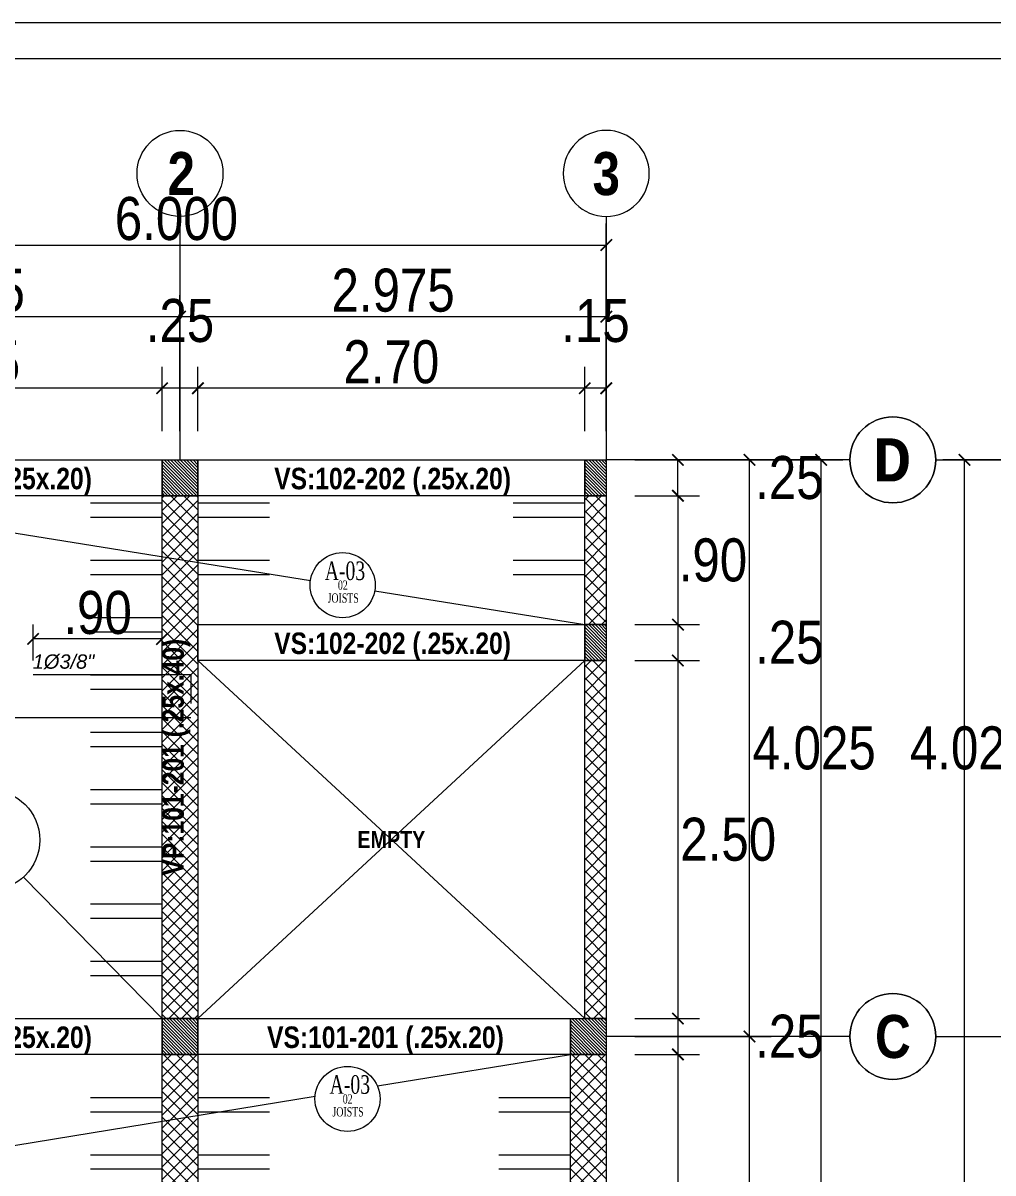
# Model space of a CAD drawing. Header units: millimetres. Extents: x 68 to 194, y 47 to 103.
# Drawn here: x 73.78 to 80.55, y 66.07 to 74.1 of the extents above; entities that cross this region are included whole.
import ezdxf
from ezdxf.enums import TextEntityAlignment as Align

# ---------------------------------------------------------------- set-up
doc = ezdxf.new("R2010")
doc.units = ezdxf.units.MM
doc.linetypes.add('DASHED', pattern=[19.05, 12.7, -6.35])
doc.linetypes.add('DASHED2', pattern=[0.375, 0.25, -0.125])
for name, color, linetype, lineweight in [('A_Texto', 43, 'Continuous', 9), ('E_Acero', 240, 'Continuous', 60), ('E_Columna', 3, 'Continuous', 25), ('E_Tipo de Techado', 6, 'Continuous', 15), ('E_Viga Principal', 52, 'Continuous', 30), ('E_Viga Secundaria', 133, 'Continuous', 20), ('E_Vigueta', 13, 'DASHED', 15), ('G_Complemento', 30, 'Continuous', 20), ('G_Ejes', 253, 'Continuous', 20), ('G_Proyección', 8, 'DASHED2', 15), ('G_Sombreados', 8, 'Continuous', 9), ('G_Texto', 122, 'Continuous', 20)]:
    doc.layers.add(name, color=color, linetype=linetype, lineweight=lineweight)
doc.layers.add('G_Acotación', color=171, linetype='Continuous')
doc.styles.add('Acotacion', font='ARIALN.TTF')
doc.styles.add('AMBIENTES', font='ARIALNB.TTF', dxfattribs={"height": 0.15})
doc.styles.add('ARIAL', font='ariali.ttf', dxfattribs={"height": 0.12})
doc.styles.add('CUNSULTOR', font='times.ttf', dxfattribs={"width": 0.7})
doc.styles.add('Eje', font='ARIALNB.TTF', dxfattribs={"height": 0.3})
doc.styles.add('TITULOS', font='ARIALNB.TTF', dxfattribs={"height": 0.3})
doc.dimstyles.new('Lenin_50', dxfattribs={"dimtxt": 0.3, "dimasz": 0.08, "dimexe": 0.15, "dimexo": 0.2, "dimgap": 0.03, "dimtad": 2, "dimtih": 1, "dimtoh": 1, "dimlfac": -1, "dimzin": 4, "dimdsep": 46, "dimtxsty": 'Acotacion', "dimblk": 'ARCHTICK', "dimcen": 0.08, "dimclrd": 256, "dimclre": 256, "dimclrt": 4, "dimazin": 1, "dimtm": 1e-09, "dimtfac": 1, "dimtmove": 2, "dimatfit": 2, "dimfxl": 0, "dimtolj": 1, "dimlwd": 13, "dimlwe": 18, "dimarcsym": 0})
pattern_1 = [(135, (186.997164, -21.310414), (0.0112253202, 0.0112253202), [])]
pattern_2 = [(135, (308.05112, -25.397145), (0.04490128, 0.04490128), []), (45, (308.05112, -25.397145), (0.04490128, -0.04490128), [])]

# ---------------------------------------------------------------- blocks, each defined once
blk = doc.blocks.new('Eri')
blk.add_line((-1.7, 0), (0, 0))
blk.add_circle((-2, 0), 0.3)
at = {"color": 1, "style": 'Eje', "flags": 4}
blk.add_attdef('H', text='', height=0.3, dxfattribs=at).set_placement((-2, 0), align=Align.MIDDLE_CENTER)
blk = doc.blocks.new('_ArchTick')
at = {"color": 0, "linetype": 'ByBlock', "const_width": 0.15}
blk.add_lwpolyline([(-0.5, -0.5), (0.5, 0.5)], dxfattribs=at)
blk = doc.blocks.new('*D500')
at = {"layer": 'Defpoints', "color": 0}
for p in [(77.8511, 72.5529), (71.8511, 71.0529), (77.8511, 71.0529)]:
    blk.add_point(p, dxfattribs=at)
at = {"layer": 'G_Acotación', "lineweight": 18}
for p, q in [((71.8511, 71.2529), (71.8511, 72.7029)), ((77.8511, 71.2529), (77.8511, 72.7029))]:
    blk.add_line(p, q, dxfattribs=at)
at = {"layer": 'G_Acotación', "lineweight": 13}
blk.add_line((71.8511, 72.5529), (77.8511, 72.5529), dxfattribs=at)
at = {"layer": 'G_Acotación', "lineweight": 13, "xscale": 0.08, "yscale": 0.08, "zscale": 0.08, "rotation": 180}
blk.add_blockref('_ArchTick', (71.8511, 72.5529), dxfattribs=at)
at = {"layer": 'G_Acotación', "lineweight": 13, "xscale": 0.08, "yscale": 0.08, "zscale": 0.08}
blk.add_blockref('_ArchTick', (77.8511, 72.5529), dxfattribs=at)
at = {"layer": 'G_Acotación', "color": 4, "lineweight": 5, "insert": (74.8511, 72.736), "char_height": 0.3, "attachment_point": 5, "style": 'Acotacion'}
blk.add_mtext('\\A1;6.000', dxfattribs=at)
blk = doc.blocks.new('*D501')
at = {"layer": 'Defpoints', "color": 0}
for p in [(77.8511, 72.0529), (74.8761, 71.0529), (77.8511, 71.0529)]:
    blk.add_point(p, dxfattribs=at)
at = {"layer": 'G_Acotación', "lineweight": 18}
for p, q in [((74.8761, 71.2529), (74.8761, 72.2029)), ((77.8511, 71.2529), (77.8511, 72.2029))]:
    blk.add_line(p, q, dxfattribs=at)
at = {"layer": 'G_Acotación', "lineweight": 13}
blk.add_line((74.8761, 72.0529), (77.8511, 72.0529), dxfattribs=at)
at = {"layer": 'G_Acotación', "lineweight": 13, "xscale": 0.08, "yscale": 0.08, "zscale": 0.08, "rotation": 180}
blk.add_blockref('_ArchTick', (74.8761, 72.0529), dxfattribs=at)
at = {"layer": 'G_Acotación', "lineweight": 13, "xscale": 0.08, "yscale": 0.08, "zscale": 0.08}
blk.add_blockref('_ArchTick', (77.8511, 72.0529), dxfattribs=at)
at = {"layer": 'G_Acotación', "color": 4, "lineweight": 5, "insert": (76.3636, 72.236), "char_height": 0.3, "attachment_point": 5, "style": 'Acotacion'}
blk.add_mtext('\\A1;2.975', dxfattribs=at)
blk = doc.blocks.new('*D502')
at = {"layer": 'Defpoints', "color": 0}
for p in [(74.8761, 72.0529), (71.8511, 71.0529), (74.8761, 71.0529)]:
    blk.add_point(p, dxfattribs=at)
at = {"layer": 'G_Acotación', "lineweight": 18}
for p, q in [((71.8511, 71.2529), (71.8511, 72.2029)), ((74.8761, 71.2529), (74.8761, 72.2029))]:
    blk.add_line(p, q, dxfattribs=at)
at = {"layer": 'G_Acotación', "lineweight": 13}
blk.add_line((71.8511, 72.0529), (74.8761, 72.0529), dxfattribs=at)
at = {"layer": 'G_Acotación', "lineweight": 13, "xscale": 0.08, "yscale": 0.08, "zscale": 0.08, "rotation": 180}
blk.add_blockref('_ArchTick', (71.8511, 72.0529), dxfattribs=at)
at = {"layer": 'G_Acotación', "lineweight": 13, "xscale": 0.08, "yscale": 0.08, "zscale": 0.08}
blk.add_blockref('_ArchTick', (74.8761, 72.0529), dxfattribs=at)
at = {"layer": 'G_Acotación', "color": 4, "lineweight": 5, "insert": (73.3636, 72.236), "char_height": 0.3, "attachment_point": 5, "style": 'Acotacion'}
blk.add_mtext('\\A1;3.025', dxfattribs=at)
blk = doc.blocks.new('*D511')
at = {"layer": 'Defpoints', "color": 0}
for p in [(77.8511, 71.0529), (79.3511, 71.0529), (77.8511, 58.5529)]:
    blk.add_point(p, dxfattribs=at)
at = {"layer": 'G_Acotación', "lineweight": 18}
for p, q in [((78.0511, 71.0529), (79.5011, 71.0529)), ((78.0511, 58.5529), (79.5011, 58.5529))]:
    blk.add_line(p, q, dxfattribs=at)
at = {"layer": 'G_Acotación', "lineweight": 13}
blk.add_line((79.3511, 58.5529), (79.3511, 71.0529), dxfattribs=at)
at = {"layer": 'G_Acotación', "lineweight": 13, "xscale": 0.08, "yscale": 0.08, "zscale": 0.08}
for p, rotation in [((79.3511, 71.0529), 90), ((79.3511, 58.5529), 270)]:
    blk.add_blockref('_ArchTick', p, dxfattribs=dict(at, rotation=rotation))
at = {"layer": 'G_Acotación', "color": 4, "lineweight": 5, "insert": (79.8798, 64.8029), "char_height": 0.3, "attachment_point": 5, "style": 'Acotacion'}
blk.add_mtext('\\A1;12.500', dxfattribs=at)
blk = doc.blocks.new('*D513')
at = {"layer": 'Defpoints', "color": 0}
for p in [(77.8511, 67.0279), (78.8511, 67.0279), (77.8511, 62.4779)]:
    blk.add_point(p, dxfattribs=at)
at = {"layer": 'G_Acotación', "lineweight": 18}
for p, q in [((78.0511, 67.0279), (79.0011, 67.0279)), ((78.0511, 62.4779), (79.0011, 62.4779))]:
    blk.add_line(p, q, dxfattribs=at)
at = {"layer": 'G_Acotación', "lineweight": 13}
blk.add_line((78.8511, 62.4779), (78.8511, 67.0279), dxfattribs=at)
at = {"layer": 'G_Acotación', "lineweight": 13, "xscale": 0.08, "yscale": 0.08, "zscale": 0.08}
for p, rotation in [((78.8511, 67.0279), 90), ((78.8511, 62.4779), 270)]:
    blk.add_blockref('_ArchTick', p, dxfattribs=dict(at, rotation=rotation))
at = {"layer": 'G_Acotación', "color": 4, "lineweight": 5, "insert": (79.3007, 64.7529), "char_height": 0.3, "attachment_point": 5, "style": 'Acotacion'}
blk.add_mtext('\\A1;4.550', dxfattribs=at)
blk = doc.blocks.new('*D514')
at = {"layer": 'Defpoints', "color": 0}
for p in [(77.8511, 71.0529), (78.8511, 71.0529), (77.8511, 67.0279)]:
    blk.add_point(p, dxfattribs=at)
at = {"layer": 'G_Acotación', "lineweight": 18}
for p, q in [((78.0511, 71.0529), (79.0011, 71.0529)), ((78.0511, 67.0279), (79.0011, 67.0279))]:
    blk.add_line(p, q, dxfattribs=at)
at = {"layer": 'G_Acotación', "lineweight": 13}
blk.add_line((78.8511, 67.0279), (78.8511, 71.0529), dxfattribs=at)
at = {"layer": 'G_Acotación', "lineweight": 13, "xscale": 0.08, "yscale": 0.08, "zscale": 0.08}
for p, rotation in [((78.8511, 71.0529), 90), ((78.8511, 67.0279), 270)]:
    blk.add_blockref('_ArchTick', p, dxfattribs=dict(at, rotation=rotation))
at = {"layer": 'G_Acotación', "color": 4, "lineweight": 5, "insert": (79.3021, 69.0404), "char_height": 0.3, "attachment_point": 5, "style": 'Acotacion'}
blk.add_mtext('\\A1;4.025', dxfattribs=at)
blk = doc.blocks.new('*D516')
at = {"layer": 'Defpoints', "color": 0}
for p in [(77.7011, 71.5529), (77.7011, 71.0529), (77.8511, 71.0529)]:
    blk.add_point(p, dxfattribs=at)
at = {"layer": 'G_Acotación', "lineweight": 18}
for p, q in [((77.7011, 71.2529), (77.7011, 71.7029)), ((77.8511, 71.2529), (77.8511, 71.7029))]:
    blk.add_line(p, q, dxfattribs=at)
at = {"layer": 'G_Acotación', "lineweight": 13}
blk.add_line((77.8511, 71.5529), (77.7011, 71.5529), dxfattribs=at)
at = {"layer": 'G_Acotación', "lineweight": 13, "xscale": 0.08, "yscale": 0.08, "zscale": 0.08, "rotation": 180}
blk.add_blockref('_ArchTick', (77.7011, 71.5529), dxfattribs=at)
at = {"layer": 'G_Acotación', "lineweight": 13, "xscale": 0.08, "yscale": 0.08, "zscale": 0.08}
blk.add_blockref('_ArchTick', (77.8511, 71.5529), dxfattribs=at)
at = {"layer": 'G_Acotación', "color": 4, "lineweight": 5, "insert": (77.7761, 72.0242), "char_height": 0.3, "attachment_point": 5, "style": 'Acotacion'}
blk.add_mtext('\\A1;.15', dxfattribs=at)
blk = doc.blocks.new('*D653')
at = {"layer": 'Defpoints', "color": 0}
for p in [(75.0011, 71.5529), (75.0011, 71.0529), (77.7011, 71.0529)]:
    blk.add_point(p, dxfattribs=at)
at = {"layer": 'G_Acotación', "lineweight": 18}
for p, q in [((75.0011, 71.2529), (75.0011, 71.7029)), ((77.7011, 71.2529), (77.7011, 71.7029))]:
    blk.add_line(p, q, dxfattribs=at)
at = {"layer": 'G_Acotación', "lineweight": 13}
blk.add_line((77.7011, 71.5529), (75.0011, 71.5529), dxfattribs=at)
at = {"layer": 'G_Acotación', "lineweight": 13, "xscale": 0.08, "yscale": 0.08, "zscale": 0.08, "rotation": 180}
blk.add_blockref('_ArchTick', (75.0011, 71.5529), dxfattribs=at)
at = {"layer": 'G_Acotación', "lineweight": 13, "xscale": 0.08, "yscale": 0.08, "zscale": 0.08}
blk.add_blockref('_ArchTick', (77.7011, 71.5529), dxfattribs=at)
at = {"layer": 'G_Acotación', "color": 4, "lineweight": 5, "insert": (76.3511, 71.736), "char_height": 0.3, "attachment_point": 5, "style": 'Acotacion'}
blk.add_mtext('\\A1;2.70', dxfattribs=at)
blk = doc.blocks.new('*D654')
at = {"layer": 'Defpoints', "color": 0}
for p in [(74.7511, 71.5529), (74.7511, 71.0529), (75.0011, 71.0529)]:
    blk.add_point(p, dxfattribs=at)
at = {"layer": 'G_Acotación', "lineweight": 18}
for p, q in [((74.7511, 71.2529), (74.7511, 71.7029)), ((75.0011, 71.2529), (75.0011, 71.7029))]:
    blk.add_line(p, q, dxfattribs=at)
at = {"layer": 'G_Acotación', "lineweight": 13}
blk.add_line((75.0011, 71.5529), (74.7511, 71.5529), dxfattribs=at)
at = {"layer": 'G_Acotación', "lineweight": 13, "xscale": 0.08, "yscale": 0.08, "zscale": 0.08, "rotation": 180}
blk.add_blockref('_ArchTick', (74.7511, 71.5529), dxfattribs=at)
at = {"layer": 'G_Acotación', "lineweight": 13, "xscale": 0.08, "yscale": 0.08, "zscale": 0.08}
blk.add_blockref('_ArchTick', (75.0011, 71.5529), dxfattribs=at)
at = {"layer": 'G_Acotación', "color": 4, "lineweight": 5, "insert": (74.8761, 72.0242), "char_height": 0.3, "attachment_point": 5, "style": 'Acotacion'}
blk.add_mtext('\\A1;.25', dxfattribs=at)
blk = doc.blocks.new('*D517')
at = {"layer": 'Defpoints', "color": 0}
for p in [(72.1011, 71.5529), (72.1011, 71.0529), (74.7511, 71.0529)]:
    blk.add_point(p, dxfattribs=at)
at = {"layer": 'G_Acotación', "lineweight": 18}
for p, q in [((72.1011, 71.2529), (72.1011, 71.7029)), ((74.7511, 71.2529), (74.7511, 71.7029))]:
    blk.add_line(p, q, dxfattribs=at)
at = {"layer": 'G_Acotación', "lineweight": 13}
blk.add_line((74.7511, 71.5529), (72.1011, 71.5529), dxfattribs=at)
at = {"layer": 'G_Acotación', "lineweight": 13, "xscale": 0.08, "yscale": 0.08, "zscale": 0.08, "rotation": 180}
blk.add_blockref('_ArchTick', (72.1011, 71.5529), dxfattribs=at)
at = {"layer": 'G_Acotación', "lineweight": 13, "xscale": 0.08, "yscale": 0.08, "zscale": 0.08}
blk.add_blockref('_ArchTick', (74.7511, 71.5529), dxfattribs=at)
at = {"layer": 'G_Acotación', "color": 4, "lineweight": 5, "insert": (73.4261, 71.736), "char_height": 0.3, "attachment_point": 5, "style": 'Acotacion'}
blk.add_mtext('\\A1;2.65', dxfattribs=at)
blk = doc.blocks.new('*D529')
at = {"layer": 'Defpoints', "color": 0}
for p in [(77.8511, 71.0529), (78.3511, 71.0529), (77.8511, 70.8029)]:
    blk.add_point(p, dxfattribs=at)
at = {"layer": 'G_Acotación', "lineweight": 18}
for p, q in [((78.0511, 71.0529), (78.5011, 71.0529)), ((78.0511, 70.8029), (78.5011, 70.8029))]:
    blk.add_line(p, q, dxfattribs=at)
at = {"layer": 'G_Acotación', "lineweight": 13}
blk.add_line((78.3511, 70.8029), (78.3511, 71.0529), dxfattribs=at)
at = {"layer": 'G_Acotación', "lineweight": 13, "xscale": 0.08, "yscale": 0.08, "zscale": 0.08}
for p, rotation in [((78.3511, 71.0529), 90), ((78.3511, 70.8029), 270)]:
    blk.add_blockref('_ArchTick', p, dxfattribs=dict(at, rotation=rotation))
at = {"layer": 'G_Acotación', "color": 4, "lineweight": 5, "insert": (79.1288, 70.9279), "char_height": 0.3, "attachment_point": 5, "style": 'Acotacion'}
blk.add_mtext('\\A1;.25', dxfattribs=at)
blk = doc.blocks.new('*D530')
at = {"layer": 'Defpoints', "color": 0}
for p in [(77.8511, 70.8029), (77.8511, 69.9029), (78.3511, 69.9029)]:
    blk.add_point(p, dxfattribs=at)
at = {"layer": 'G_Acotación', "lineweight": 18}
for p, q in [((78.0511, 70.8029), (78.5011, 70.8029)), ((78.0511, 69.9029), (78.5011, 69.9029))]:
    blk.add_line(p, q, dxfattribs=at)
at = {"layer": 'G_Acotación', "lineweight": 13}
blk.add_line((78.3511, 70.8029), (78.3511, 69.9029), dxfattribs=at)
at = {"layer": 'G_Acotación', "lineweight": 13, "xscale": 0.08, "yscale": 0.08, "zscale": 0.08}
for p, rotation in [((78.3511, 70.8029), 90), ((78.3511, 69.9029), 270)]:
    blk.add_blockref('_ArchTick', p, dxfattribs=dict(at, rotation=rotation))
at = {"layer": 'G_Acotación', "color": 4, "lineweight": 5, "insert": (78.5957, 70.3529), "char_height": 0.3, "attachment_point": 5, "style": 'Acotacion'}
blk.add_mtext('\\A1;.90', dxfattribs=at)
blk = doc.blocks.new('*D655')
at = {"layer": 'Defpoints', "color": 0}
for p in [(77.8511, 69.9029), (77.8511, 69.6529), (78.3511, 69.6529)]:
    blk.add_point(p, dxfattribs=at)
at = {"layer": 'G_Acotación', "lineweight": 18}
for p, q in [((78.0511, 69.9029), (78.5011, 69.9029)), ((78.0511, 69.6529), (78.5011, 69.6529))]:
    blk.add_line(p, q, dxfattribs=at)
at = {"layer": 'G_Acotación', "lineweight": 13}
blk.add_line((78.3511, 69.9029), (78.3511, 69.6529), dxfattribs=at)
at = {"layer": 'G_Acotación', "lineweight": 13, "xscale": 0.08, "yscale": 0.08, "zscale": 0.08}
for p, rotation in [((78.3511, 69.9029), 90), ((78.3511, 69.6529), 270)]:
    blk.add_blockref('_ArchTick', p, dxfattribs=dict(at, rotation=rotation))
at = {"layer": 'G_Acotación', "color": 4, "lineweight": 5, "insert": (79.1288, 69.7779), "char_height": 0.3, "attachment_point": 5, "style": 'Acotacion'}
blk.add_mtext('\\A1;.25', dxfattribs=at)
blk = doc.blocks.new('*D656')
at = {"layer": 'Defpoints', "color": 0}
for p in [(77.8511, 69.6529), (77.8511, 67.1529), (78.3511, 67.1529)]:
    blk.add_point(p, dxfattribs=at)
at = {"layer": 'G_Acotación', "lineweight": 18}
for p, q in [((78.0511, 69.6529), (78.5011, 69.6529)), ((78.0511, 67.1529), (78.5011, 67.1529))]:
    blk.add_line(p, q, dxfattribs=at)
at = {"layer": 'G_Acotación', "lineweight": 13}
blk.add_line((78.3511, 69.6529), (78.3511, 67.1529), dxfattribs=at)
at = {"layer": 'G_Acotación', "lineweight": 13, "xscale": 0.08, "yscale": 0.08, "zscale": 0.08}
for p, rotation in [((78.3511, 69.6529), 90), ((78.3511, 67.1529), 270)]:
    blk.add_blockref('_ArchTick', p, dxfattribs=dict(at, rotation=rotation))
at = {"layer": 'G_Acotación', "color": 4, "lineweight": 5, "insert": (78.7023, 68.4029), "char_height": 0.3, "attachment_point": 5, "style": 'Acotacion'}
blk.add_mtext('\\A1;2.50', dxfattribs=at)
blk = doc.blocks.new('*D657')
at = {"layer": 'Defpoints', "color": 0}
for p in [(77.8511, 67.1529), (77.8511, 66.9029), (78.3511, 66.9029)]:
    blk.add_point(p, dxfattribs=at)
at = {"layer": 'G_Acotación', "lineweight": 18}
for p, q in [((78.0511, 67.1529), (78.5011, 67.1529)), ((78.0511, 66.9029), (78.5011, 66.9029))]:
    blk.add_line(p, q, dxfattribs=at)
at = {"layer": 'G_Acotación', "lineweight": 13}
blk.add_line((78.3511, 67.1529), (78.3511, 66.9029), dxfattribs=at)
at = {"layer": 'G_Acotación', "lineweight": 13, "xscale": 0.08, "yscale": 0.08, "zscale": 0.08}
for p, rotation in [((78.3511, 67.1529), 90), ((78.3511, 66.9029), 270)]:
    blk.add_blockref('_ArchTick', p, dxfattribs=dict(at, rotation=rotation))
at = {"layer": 'G_Acotación', "color": 4, "lineweight": 5, "insert": (79.1288, 67.0279), "char_height": 0.3, "attachment_point": 5, "style": 'Acotacion'}
blk.add_mtext('\\A1;.25', dxfattribs=at)
blk = doc.blocks.new('*D531')
at = {"layer": 'Defpoints', "color": 0}
for p in [(77.8511, 66.9029), (77.8511, 62.6029), (78.3511, 62.6029)]:
    blk.add_point(p, dxfattribs=at)
at = {"layer": 'G_Acotación', "lineweight": 18}
for p, q in [((78.0511, 66.9029), (78.5011, 66.9029)), ((78.0511, 62.6029), (78.5011, 62.6029))]:
    blk.add_line(p, q, dxfattribs=at)
at = {"layer": 'G_Acotación', "lineweight": 13}
blk.add_line((78.3511, 66.9029), (78.3511, 62.6029), dxfattribs=at)
at = {"layer": 'G_Acotación', "lineweight": 13, "xscale": 0.08, "yscale": 0.08, "zscale": 0.08}
for p, rotation in [((78.3511, 66.9029), 90), ((78.3511, 62.6029), 270)]:
    blk.add_blockref('_ArchTick', p, dxfattribs=dict(at, rotation=rotation))
at = {"layer": 'G_Acotación', "color": 4, "lineweight": 5, "insert": (78.7052, 64.7529), "char_height": 0.3, "attachment_point": 5, "style": 'Acotacion'}
blk.add_mtext('\\A1;4.30', dxfattribs=at)
blk = doc.blocks.new('*D541')
at = {"layer": 'Defpoints', "color": 0}
for p in [(73.8511, 69.8029), (73.8511, 69.5529), (74.7511, 69.5529)]:
    blk.add_point(p, dxfattribs=at)
at = {"layer": 'G_Acotación', "lineweight": 18}
for p, q in [((73.8511, 69.6529), (73.8511, 69.9029)), ((74.7511, 69.6529), (74.7511, 69.9029))]:
    blk.add_line(p, q, dxfattribs=at)
at = {"layer": 'G_Acotación', "lineweight": 13}
blk.add_line((74.7511, 69.8029), (73.8511, 69.8029), dxfattribs=at)
at = {"layer": 'G_Acotación', "lineweight": 13, "xscale": 0.08, "yscale": 0.08, "zscale": 0.08, "rotation": 180}
blk.add_blockref('_ArchTick', (73.8511, 69.8029), dxfattribs=at)
at = {"layer": 'G_Acotación', "lineweight": 13, "xscale": 0.08, "yscale": 0.08, "zscale": 0.08}
blk.add_blockref('_ArchTick', (74.7511, 69.8029), dxfattribs=at)
at = {"layer": 'G_Acotación', "color": 4, "lineweight": 5, "insert": (74.3011, 69.986), "char_height": 0.3, "attachment_point": 5, "style": 'Acotacion'}
blk.add_mtext('\\A1;.90', dxfattribs=at)
blk = doc.blocks.new('*D549')
at = {"layer": 'Defpoints', "color": 0}
for p in [(80.3511, 71.0529), (81.8511, 71.0529), (81.8511, 58.5529)]:
    blk.add_point(p, dxfattribs=at)
at = {"layer": 'G_Acotación', "lineweight": 18}
for p, q in [((81.6511, 71.0529), (80.2011, 71.0529)), ((81.6511, 58.5529), (80.2011, 58.5529))]:
    blk.add_line(p, q, dxfattribs=at)
at = {"layer": 'G_Acotación', "lineweight": 13}
blk.add_line((80.3511, 58.5529), (80.3511, 71.0529), dxfattribs=at)
at = {"layer": 'G_Acotación', "lineweight": 13, "xscale": 0.08, "yscale": 0.08, "zscale": 0.08}
for p, rotation in [((80.3511, 71.0529), 90), ((80.3511, 58.5529), 270)]:
    blk.add_blockref('_ArchTick', p, dxfattribs=dict(at, rotation=rotation))
at = {"layer": 'G_Acotación', "color": 4, "lineweight": 5, "insert": (79.8224, 64.8029), "char_height": 0.3, "attachment_point": 5, "style": 'Acotacion'}
blk.add_mtext('\\A1;12.500', dxfattribs=at)
blk = doc.blocks.new('*D551')
at = {"layer": 'Defpoints', "color": 0}
for p in [(80.8511, 67.0279), (81.8511, 67.0279), (81.8511, 62.4779)]:
    blk.add_point(p, dxfattribs=at)
at = {"layer": 'G_Acotación', "lineweight": 18}
for p, q in [((81.6511, 67.0279), (80.7011, 67.0279)), ((81.6511, 62.4779), (80.7011, 62.4779))]:
    blk.add_line(p, q, dxfattribs=at)
at = {"layer": 'G_Acotación', "lineweight": 13}
blk.add_line((80.8511, 62.4779), (80.8511, 67.0279), dxfattribs=at)
at = {"layer": 'G_Acotación', "lineweight": 13, "xscale": 0.08, "yscale": 0.08, "zscale": 0.08}
for p, rotation in [((80.8511, 67.0279), 90), ((80.8511, 62.4779), 270)]:
    blk.add_blockref('_ArchTick', p, dxfattribs=dict(at, rotation=rotation))
at = {"layer": 'G_Acotación', "color": 4, "lineweight": 5, "insert": (80.4015, 64.7529), "char_height": 0.3, "attachment_point": 5, "style": 'Acotacion'}
blk.add_mtext('\\A1;4.550', dxfattribs=at)
blk = doc.blocks.new('*D552')
at = {"layer": 'Defpoints', "color": 0}
for p in [(80.8511, 71.0529), (81.8511, 71.0529), (81.8511, 67.0279)]:
    blk.add_point(p, dxfattribs=at)
at = {"layer": 'G_Acotación', "lineweight": 18}
for p, q in [((81.6511, 71.0529), (80.7011, 71.0529)), ((81.6511, 67.0279), (80.7011, 67.0279))]:
    blk.add_line(p, q, dxfattribs=at)
at = {"layer": 'G_Acotación', "lineweight": 13}
blk.add_line((80.8511, 67.0279), (80.8511, 71.0529), dxfattribs=at)
at = {"layer": 'G_Acotación', "lineweight": 13, "xscale": 0.08, "yscale": 0.08, "zscale": 0.08}
for p, rotation in [((80.8511, 71.0529), 90), ((80.8511, 67.0279), 270)]:
    blk.add_blockref('_ArchTick', p, dxfattribs=dict(at, rotation=rotation))
at = {"layer": 'G_Acotación', "color": 4, "lineweight": 5, "insert": (80.4002, 69.0404), "char_height": 0.3, "attachment_point": 5, "style": 'Acotacion'}
blk.add_mtext('\\A1;4.025', dxfattribs=at)

msp = doc.modelspace()

# ---------------------------------------------------------------- hatches: boundary and pattern name
at = {"layer": 'E_Columna', "lineweight": 5}
h = msp.add_hatch(dxfattribs=at)
h.set_pattern_fill('LINE', color=256, scale=0.005, angle=45, style=0)
h.set_pattern_definition(pattern_1)
h.paths.add_polyline_path([(75.0011, 70.8029), (74.7511, 70.8029), (74.7511, 71.0529), (75.0011, 71.0529)])
h = msp.add_hatch(dxfattribs=at)
h.set_pattern_fill('LINE', color=256, scale=0.005, angle=45, style=0)
h.set_pattern_definition(pattern_1)
h.paths.add_polyline_path([(77.8511, 70.8029), (77.7011, 70.8029), (77.7011, 71.0529), (77.8511, 71.0529)])
h = msp.add_hatch(dxfattribs=at)
h.set_pattern_fill('LINE', color=256, scale=0.005, angle=45, style=0)
h.set_pattern_definition([(135, (186.997164, -22.460414), (0.0112253202, 0.0112253202), [])])
h.paths.add_polyline_path([(77.8511, 69.6529), (77.7011, 69.6529), (77.7011, 69.9029), (77.8511, 69.9029)])
h = msp.add_hatch(dxfattribs=at)
h.set_pattern_fill('LINE', color=256, scale=0.005, angle=45, style=0)
h.set_pattern_definition(pattern_1)
h.paths.add_polyline_path([(75.0011, 66.9029), (74.7511, 66.9029), (74.7511, 67.1529), (75.0011, 67.1529)])
h = msp.add_hatch(dxfattribs=at)
h.set_pattern_fill('LINE', color=256, scale=0.005, angle=45, style=0)
h.set_pattern_definition(pattern_1)
h.paths.add_polyline_path([(77.8511, 66.9029), (77.6011, 66.9029), (77.6011, 67.1529), (77.8511, 67.1529)])
at = {"layer": 'G_Sombreados', "lineweight": 5}
h = msp.add_hatch(dxfattribs=at)
h.set_pattern_fill('NET', color=256, scale=0.02, angle=45, style=0)
h.set_pattern_definition(pattern_2)
h.paths.add_polyline_path([(75.0011, 67.1529), (74.7511, 67.1529), (74.7511, 70.8029), (75.0011, 70.8029)])
h = msp.add_hatch(dxfattribs=at)
h.set_pattern_fill('NET', color=256, scale=0.02, angle=45, style=0)
h.set_pattern_definition(pattern_2)
h.paths.add_polyline_path([(77.8511, 69.9029), (77.7011, 69.9029), (77.7011, 70.8029), (77.8511, 70.8029)])
h = msp.add_hatch(dxfattribs=at)
h.set_pattern_fill('NET', color=256, scale=0.02, angle=45, style=0)
h.set_pattern_definition(pattern_2)
h.paths.add_polyline_path([(77.8511, 67.1529), (77.7011, 67.1529), (77.7011, 69.6529), (77.8511, 69.6529)])
h = msp.add_hatch(dxfattribs=at)
h.set_pattern_fill('NET', color=256, scale=0.02, angle=45, style=0)
h.set_pattern_definition(pattern_2)
h.paths.add_polyline_path([(75.0011, 62.6029), (74.7511, 62.6029), (74.7511, 66.9029), (75.0011, 66.9029)])
h = msp.add_hatch(dxfattribs=at)
h.set_pattern_fill('NET', color=256, scale=0.02, angle=45, style=0)
h.set_pattern_definition([(135, (310.90112, -25.397145), (0.04490128, 0.04490128), []), (45, (310.90112, -25.397145), (0.04490128, -0.04490128), [])])
h.paths.add_polyline_path([(77.8511, 62.6029), (77.6011, 62.6029), (77.6011, 66.9029), (77.8511, 66.9029)])

# ---------------------------------------------------------------- linework, layer by layer
at = {"lineweight": 5}
for points in [[(109.6519, 46.547), (109.6519, 74.1029), (68.6019, 74.1029), (68.6019, 46.547)], [(109.4019, 46.797), (109.4019, 73.8529), (68.8519, 73.8529), (68.8519, 46.797)]]:
    msp.add_lwpolyline(points, close=True, dxfattribs=at)
at = {"layer": 'E_Acero', "lineweight": 5}
for p, q in [((74.9511, 69.5529), (73.8511, 69.5529)), ((74.9511, 69.5529), (74.9511, 69.3529)), ((74.9511, 69.2529), (71.9011, 69.2529))]:
    msp.add_line(p, q, dxfattribs=at)
at = {"layer": 'E_Columna', "lineweight": 5}
for points in [[(75.0011, 70.8029), (74.7511, 70.8029), (74.7511, 71.0529), (75.0011, 71.0529)], [(77.8511, 70.8029), (77.7011, 70.8029), (77.7011, 71.0529), (77.8511, 71.0529)], [(77.8511, 69.6529), (77.7011, 69.6529), (77.7011, 69.9029), (77.8511, 69.9029)], [(75.0011, 66.9029), (74.7511, 66.9029), (74.7511, 67.1529), (75.0011, 67.1529)], [(77.8511, 66.9029), (77.6011, 66.9029), (77.6011, 67.1529), (77.8511, 67.1529)]]:
    msp.add_lwpolyline(points, close=True, dxfattribs=at)
at = {"layer": 'E_Tipo de Techado', "color": 6, "lineweight": 5}
for p, q in [((72.1011, 70.8029), (75.7865, 70.2106)), ((76.2349, 70.1385), (77.7011, 69.9029)), ((74.7511, 67.1529), (73.7832, 68.1399)), ((76.2539, 66.6824), (77.6011, 66.9029)), ((72.1011, 66.0029), (75.8191, 66.6113))]:
    msp.add_line(p, q, dxfattribs=at)
for centre, radius in [((76.0113, 70.1784), 0.2271), ((73.5483, 68.3994), 0.35), ((76.0454, 66.5921), 0.2271)]:
    msp.add_circle(centre, radius, dxfattribs=at)
at = {"layer": 'E_Viga Principal', "lineweight": 5}
for points in [[(75.0011, 67.1529), (74.7511, 67.1529), (74.7511, 70.8029), (75.0011, 70.8029)], [(77.8511, 69.9029), (77.7011, 69.9029), (77.7011, 70.8029), (77.8511, 70.8029)], [(77.8511, 67.1529), (77.7011, 67.1529), (77.7011, 69.6529), (77.8511, 69.6529)], [(75.0011, 62.6029), (74.7511, 62.6029), (74.7511, 66.9029), (75.0011, 66.9029)], [(77.8511, 62.6029), (77.6011, 62.6029), (77.6011, 66.9029), (77.8511, 66.9029)]]:
    msp.add_lwpolyline(points, close=True, dxfattribs=at)
at = {"layer": 'E_Viga Secundaria', "lineweight": 5}
for points in [[(74.7511, 70.8029), (72.1011, 70.8029), (72.1011, 71.0529), (74.7511, 71.0529)], [(77.7011, 70.8029), (75.0011, 70.8029), (75.0011, 71.0529), (77.7011, 71.0529)], [(77.7011, 69.6529), (75.0011, 69.6529), (75.0011, 69.9029), (77.7011, 69.9029)], [(74.7511, 66.9029), (72.1011, 66.9029), (72.1011, 67.1529), (74.7511, 67.1529)], [(77.6011, 66.9029), (75.0011, 66.9029), (75.0011, 67.1529), (77.6011, 67.1529)]]:
    msp.add_lwpolyline(points, close=True, dxfattribs=at)
at = {"layer": 'E_Vigueta', "lineweight": 5}
for p, q in [((74.2511, 70.7529), (74.7511, 70.7529)), ((75.0011, 70.7529), (75.5011, 70.7529)), ((77.2011, 70.7529), (77.7011, 70.7529)), ((74.2511, 70.6529), (74.7511, 70.6529)), ((75.0011, 70.6529), (75.5011, 70.6529)), ((77.2011, 70.6529), (77.7011, 70.6529)), ((74.2511, 70.3529), (74.7511, 70.3529)), ((75.0011, 70.3529), (75.5011, 70.3529)), ((77.2011, 70.3529), (77.7011, 70.3529)), ((74.2511, 70.2529), (74.7511, 70.2529)), ((75.0011, 70.2529), (75.5011, 70.2529)), ((77.2011, 70.2529), (77.7011, 70.2529)), ((74.2511, 69.9529), (74.7511, 69.9529)), ((74.2511, 69.8529), (74.7511, 69.8529)), ((74.2511, 69.5529), (74.7511, 69.5529)), ((74.2511, 69.4529), (74.7511, 69.4529)), ((74.2511, 69.1529), (74.7511, 69.1529)), ((74.2511, 69.0529), (74.7511, 69.0529)), ((74.2511, 68.7529), (74.7511, 68.7529)), ((74.2511, 68.6529), (74.7511, 68.6529)), ((74.2511, 68.3529), (74.7511, 68.3529)), ((74.2511, 68.2529), (74.7511, 68.2529)), ((74.2511, 67.9529), (74.7511, 67.9529)), ((74.2511, 67.8529), (74.7511, 67.8529)), ((74.2511, 67.5529), (74.7511, 67.5529)), ((74.2511, 67.4529), (74.7511, 67.4529)), ((74.2511, 66.6029), (74.7511, 66.6029)), ((75.0011, 66.6029), (75.5011, 66.6029)), ((77.1011, 66.6029), (77.6011, 66.6029)), ((74.2511, 66.5029), (74.7511, 66.5029)), ((75.0011, 66.5029), (75.5011, 66.5029)), ((77.1011, 66.5029), (77.6011, 66.5029)), ((74.2511, 66.2029), (74.7511, 66.2029)), ((75.0011, 66.2029), (75.5011, 66.2029)), ((77.1011, 66.2029), (77.6011, 66.2029)), ((74.2511, 66.1029), (74.7511, 66.1029)), ((75.0011, 66.1029), (75.5011, 66.1029)), ((77.1011, 66.1029), (77.6011, 66.1029))]:
    msp.add_line(p, q, dxfattribs=at)
at = {"layer": 'G_Complemento', "lineweight": 5}
for p, q in [((77.7011, 67.1529), (75.0011, 69.6529)), ((75.0011, 67.1529), (77.7011, 69.6529))]:
    msp.add_line(p, q, dxfattribs=at)
at = {"layer": 'G_Proyección', "lineweight": 5, "ltscale": 0.5}
msp.add_lwpolyline([(77.8511, 71.0529), (77.8511, 71.0529), (77.8511, 58.2529, -0.414214), (77.3511, 57.7529), (72.3511, 57.7529, -0.414214), (71.8511, 58.2529), (71.8511, 71.0529), (71.8511, 71.0529), (77.8511, 71.0529), (77.8511, 71.0529)], format="xyb", close=True, dxfattribs=at)

# ---------------------------------------------------------------- block references
at = {"layer": 'G_Ejes', "lineweight": 5}
ref = msp.add_blockref('Eri', (74.8761, 71.0529), dxfattribs=dict(at, rotation=270))
ref.add_attrib('H', '2', dxfattribs={"layer": '0', "color": 1, "height": 0.3, "style": 'Eje', "flags": 4}).set_placement((74.8847, 73.0518), align=Align.MIDDLE_CENTER)
ref = msp.add_blockref('Eri', (77.8511, 71.0529), dxfattribs=dict(at, xscale=-1, rotation=90))
ref.add_attrib('H', '3', dxfattribs={"layer": '0', "color": 1, "height": 0.3, "style": 'Eje', "flags": 4}).set_placement((77.8511, 73.0518), align=Align.MIDDLE_CENTER)
ref = msp.add_blockref('Eri', (77.8511, 71.0529), dxfattribs=dict(at, xscale=-1))
ref.add_attrib('H', 'D', dxfattribs={"layer": '0', "color": 1, "height": 0.3, "style": 'Eje', "flags": 4}).set_placement((79.8526, 71.0529), align=Align.MIDDLE_CENTER)
ref = msp.add_blockref('Eri', (81.8511, 71.0529), dxfattribs=at)
ref.add_attrib('H', 'D', dxfattribs={"layer": '0', "color": 1, "height": 0.3, "style": 'Eje', "flags": 4}).set_placement((79.8423, 71.0529), align=Align.MIDDLE_CENTER)
ref = msp.add_blockref('Eri', (77.8511, 67.0279), dxfattribs=dict(at, xscale=-1))
ref.add_attrib('H', 'C', dxfattribs={"layer": '0', "color": 1, "height": 0.3, "style": 'Eje', "flags": 4}).set_placement((79.8523, 67.0279), align=Align.MIDDLE_CENTER)
ref = msp.add_blockref('Eri', (81.8511, 67.0279), dxfattribs=at)
ref.add_attrib('H', 'C', dxfattribs={"layer": '0', "color": 1, "height": 0.3, "style": 'Eje', "flags": 4}).set_placement((79.8509, 67.0279), align=Align.MIDDLE_CENTER)

# ---------------------------------------------------------------- texts
at = {"layer": 'A_Texto', "lineweight": 5, "style": 'AMBIENTES'}
msp.add_text('EMPTY', height=0.12, dxfattribs=at).set_placement((76.3511, 68.4029, 0), align=Align.MIDDLE)
at = {"layer": 'G_Texto', "lineweight": 5, "style": 'TITULOS'}
for s, p in [('VS:102-202 (.25x.20)', (73.435, 70.8029)), ('VS:102-202 (.25x.20)', (76.36, 70.8029)), ('VS:102-202 (.25x.20)', (76.36, 69.6529)), ('VS:101-201 (.25x.20)', (73.435, 66.9029)), ('VS:101-201 (.25x.20)', (76.31, 66.9029))]:
    msp.add_text(s, height=0.15, dxfattribs=at).set_placement(p, align=Align.BOTTOM_CENTER)
at = {"layer": 'G_Texto', "color": 7, "lineweight": 5, "style": 'CUNSULTOR', "width": 0.7}
for s, height, p in [('A-03', 0.12978, (76.0274, 70.279)), ('02', 0.06489, (76.0125, 70.1784)), ('JOISTS', 0.06489, (76.0151, 70.0885)), ('A-03', 0.12978, (76.0615, 66.6928)), ('02', 0.06489, (76.0466, 66.5921)), ('JOISTS', 0.06489, (76.0492, 66.5022))]:
    msp.add_text(s, height=height, dxfattribs=at).set_placement(p, align=Align.MIDDLE_CENTER)
at = {"layer": 'G_Texto', "lineweight": 5, "style": 'TITULOS'}
msp.add_text('VP:101-201 (.25x.40)', height=0.15, rotation=90, dxfattribs=at).set_placement((74.9478, 68.9779), align=Align.BOTTOM_CENTER)
at = {"layer": 'G_Texto', "lineweight": 5, "style": 'ARIAL'}
msp.add_text('1Ø3/8"', height=0.1, dxfattribs=at).set_placement((74.0632, 69.5952), align=Align.CENTER)

# ---------------------------------------------------------------- dimensions: what is measured, and where the dimension line sits
at = {"layer": 'G_Acotación', "lineweight": 5}
for base, p1, p2, angle, override, picture, middle in [((77.8511, 72.5529), (71.8511, 71.0529), (77.8511, 71.0529), 180, {"dimdec": 3, "dimfxl": 0.06}, '*D500', (74.8511, 72.736)), ((74.8761, 72.0529), (71.8511, 71.0529), (74.8761, 71.0529), 180, {"dimdec": 3, "dimfxl": 0.06}, '*D502', (73.3636, 72.236)), ((77.8511, 72.0529), (74.8761, 71.0529), (77.8511, 71.0529), 180, {"dimdec": 3, "dimfxl": 0.06}, '*D501', (76.3636, 72.236)), ((74.7511, 71.5529), (75.0011, 71.0529), (74.7511, 71.0529), 180, {"dimfxl": 0.06}, '*D654', (74.8761, 72.0242)), ((77.7011, 71.5529), (77.8511, 71.0529), (77.7011, 71.0529), 180, {"dimfxl": 0.06}, '*D516', (77.7761, 72.0242)), ((72.1011, 71.5529), (74.7511, 71.0529), (72.1011, 71.0529), 180, {"dimfxl": 0.06}, '*D517', (73.4261, 71.736)), ((75.0011, 71.5529), (77.7011, 71.0529), (75.0011, 71.0529), 180, {"dimfxl": 0.06}, '*D653', (76.3511, 71.736)), ((78.3511, 71.0529), (77.8511, 70.8029), (77.8511, 71.0529), 90, {"dimfxl": 0.06}, '*D529', (79.1288, 70.9279)), ((79.3511, 71.0529), (77.8511, 58.5529), (77.8511, 71.0529), 90, {"dimdec": 3, "dimfxl": 0.06}, '*D511', (79.8798, 64.8029)), ((78.8511, 71.0529), (77.8511, 67.0279), (77.8511, 71.0529), 90, {"dimdec": 3, "dimfxl": 0.06}, '*D514', (79.3021, 69.0404)), ((80.3511, 71.0529), (81.8511, 58.5529), (81.8511, 71.0529), 90, {"dimdec": 3, "dimfxl": 0.06}, '*D549', (79.8224, 64.8029)), ((80.8511, 71.0529), (81.8511, 67.0279), (81.8511, 71.0529), 90, {"dimdec": 3, "dimfxl": 0.06}, '*D552', (80.4002, 69.0404)), ((78.3511, 69.9029), (77.8511, 70.8029), (77.8511, 69.9029), 90, {"dimfxl": 0.06}, '*D530', (78.5957, 70.3529)), ((73.8511, 69.8029), (74.7511, 69.5529), (73.8511, 69.5529), 180, {"dimexe": 0.1, "dimexo": 0.1}, '*D541', (74.3011, 69.986)), ((78.3511, 69.6529), (77.8511, 69.9029), (77.8511, 69.6529), 90, {"dimfxl": 0.06}, '*D655', (79.1288, 69.7779)), ((78.3511, 67.1529), (77.8511, 69.6529), (77.8511, 67.1529), 90, {"dimfxl": 0.06}, '*D656', (78.7023, 68.4029)), ((78.3511, 66.9029), (77.8511, 67.1529), (77.8511, 66.9029), 90, {"dimfxl": 0.06}, '*D657', (79.1288, 67.0279)), ((78.8511, 67.0279), (77.8511, 62.4779), (77.8511, 67.0279), 90, {"dimdec": 3, "dimfxl": 0.06}, '*D513', (79.3007, 64.7529)), ((80.8511, 67.0279), (81.8511, 62.4779), (81.8511, 67.0279), 90, {"dimdec": 3, "dimfxl": 0.06}, '*D551', (80.4015, 64.7529)), ((78.3511, 62.6029), (77.8511, 66.9029), (77.8511, 62.6029), 90, {"dimfxl": 0.06}, '*D531', (78.7052, 64.7529))]:
    dim = msp.add_linear_dim(base=base, p1=p1, p2=p2, angle=angle, dimstyle='Lenin_50', override=override, dxfattribs=at)
    dim.commit()
    dim.dimension.update_dxf_attribs({"geometry": picture, "text_midpoint": middle})

doc.saveas('drawing.dxf')
